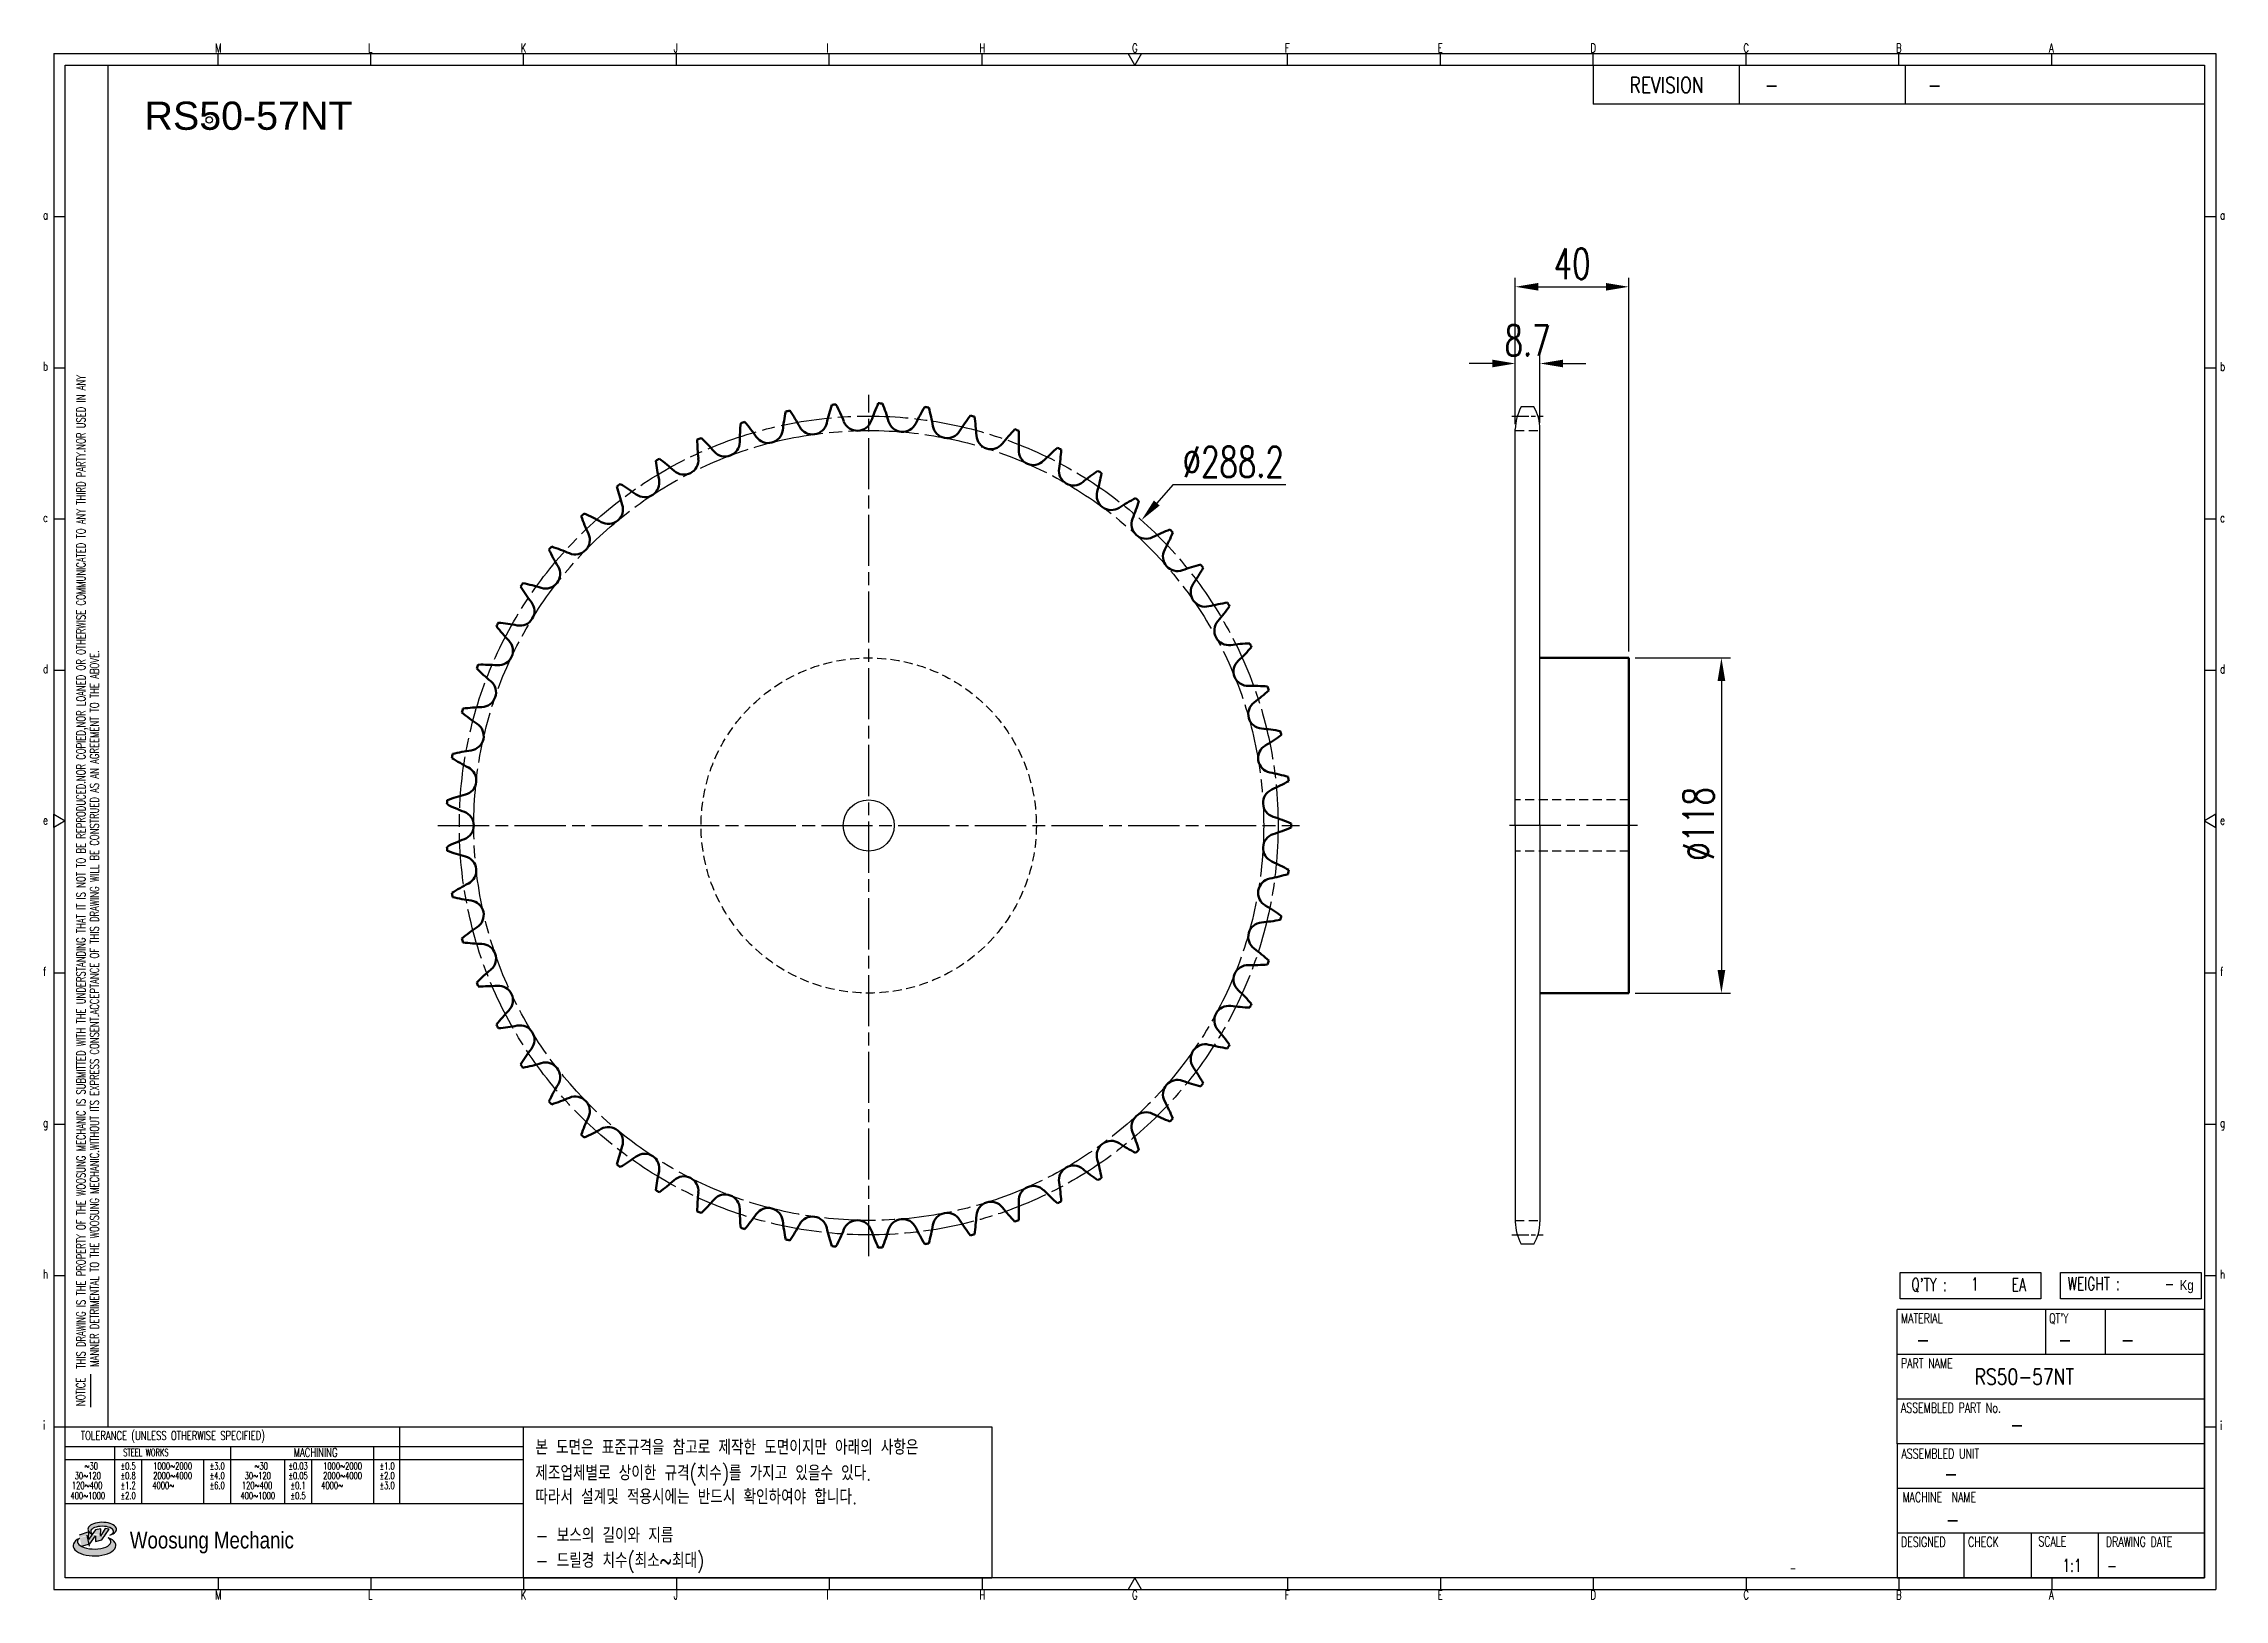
# Model space of a CAD drawing. Header units: millimetres. Extents: x 8306 to 9073, y 4748 to 5296.
import ezdxf
from ezdxf.enums import TextEntityAlignment as Align

# ---------------------------------------------------------------- set-up
doc = ezdxf.new("R2010")
doc.units = ezdxf.units.MM
for name, pattern in [('AM_ISO08W050', [18, 12, -1.5, 3, -1.5]), ('AM_ISO08W050x2', [9, 6, -0.75, 1.5, -0.75]), ('HIDDEN', [9.525, 6.35, -3.175])]:
    doc.linetypes.add(name, pattern=pattern)
for name, color, linetype, lineweight in [('20', 7, 'Continuous', 50), ('22', 30, 'AM_ISO08W050', 25), ('23', 40, 'AM_ISO08W050', 25), ('VIS', 7, 'Continuous', 50)]:
    doc.layers.add(name, color=color, linetype=linetype, lineweight=lineweight)
for name, color, linetype in [('HL', 2, 'HIDDEN'), ('S-DIM', 7, 'Continuous'), ('TITLE', 7, 'Continuous'), ('도면레이아웃', 7, 'Continuous')]:
    doc.layers.add(name, color=color, linetype=linetype)
doc.styles.add('HAN', font='ROMANS.shx', dxfattribs={"width": 0.7, "bigfont": 'whgtxt.shx'})
doc.styles.add('HKD_ST2', font='romans.shx', dxfattribs={"width": 0.7, "height": 4, "bigfont": '@extfont2.shx'})
doc.styles.add('HSG', font='SIMPLEX.shx', dxfattribs={"width": 0.7, "bigfont": 'HSG.shx'})
doc.styles.add('ROMANS', font='romans.shx', dxfattribs={"width": 0.7, "bigfont": 'whgtxt.shx'})
doc.styles.add('SLDTEXTSTYLE4', font='arial.ttf', dxfattribs={"width": 0.8})
doc.styles.get("Standard").update_dxf_attribs({"font": 'arial.ttf'})
doc.dimstyles.new('APP23', dxfattribs={"dimscale": 4.5, "dimtxt": 2.4, "dimasz": 1.8, "dimexe": 0.7, "dimexo": 0.5, "dimgap": 0.6, "dimtad": 1, "dimtoh": 1, "dimdec": 1, "dimrnd": 0.01, "dimzin": 9, "dimdsep": 46, "dimtxsty": 'HSG', "dimcen": 0, "dimclrd": 1, "dimclre": 1, "dimclrt": 256, "dimazin": 2, "dimtp": 1, "dimtm": 1, "dimtfac": 0.5, "dimtdec": 1, "dimtix": 1, "dimtofl": 0, "dimtmove": 0, "dimatfit": 3, "dimfxl": 0, "dimtvp": 1, "dimtolj": 2, "dimlwd": -1, "dimlwe": -1, "dimarcsym": 0})

# ---------------------------------------------------------------- blocks, each defined once
blk = doc.blocks.new('SUYWSHJH')
at = {"layer": '도면레이아웃'}
h = blk.add_hatch(color=10, dxfattribs=at)
h.paths.add_polyline_path([(1.544, 35.177), (1.554, 34.966), (1.779, 35.034), (2.054, 35.422), (1.908, 35.446), (1.728, 35.167), (1.741, 35.439), (1.547, 35.405), (1.292, 35.041), (1.295, 35.33), (0.943, 35.208), (1.03, 34.8), (1.336, 34.885)])
edge = h.paths.add_edge_path()
edge.add_ellipse((1.795, 35.421), major_axis=(-0.53, 0), ratio=0.487785, start_angle=122.36065, end_angle=403.39574)
edge.add_line((1.411, 35.244), (1.419, 35.261))
edge.add_ellipse((1.798, 35.344), major_axis=(-0.423, 0), ratio=0.444396, start_angle=131.58977, end_angle=386.19408, ccw=False)
edge = h.paths.add_edge_path()
edge.add_ellipse((1.512, 34.815), major_axis=(-0.793, 0), ratio=0.480113, start_angle=314.67633, end_angle=590.85213)
edge.add_ellipse((1.501, 34.958), major_axis=(-0.62, 0), ratio=0.43311, start_angle=331.7024, end_angle=574.42495, ccw=False)
for p, q in [((0, 90.118), (80.15, 90.118)), ((0, 90.118), (0, 33.191)), ((6.089, 89.693), (6.089, 90.118)), ((11.753, 89.693), (11.753, 90.118)), ((17.418, 89.693), (17.418, 90.118)), ((23.082, 89.693), (23.082, 90.118)), ((28.746, 89.693), (28.746, 90.118)), ((34.411, 89.693), (34.411, 90.118)), ((45.739, 89.693), (45.739, 90.118)), ((51.404, 89.693), (51.404, 90.118)), ((57.068, 89.693), (57.068, 90.118)), ((62.732, 89.693), (62.732, 90.118)), ((68.397, 89.693), (68.397, 90.118)), ((74.061, 89.693), (74.061, 90.118)), ((80.15, 90.118), (80.15, 33.191)), ((0, 84.085), (0.425, 84.085)), ((79.725, 84.085), (80.15, 84.085)), ((0, 78.478), (0.425, 78.478)), ((79.725, 78.478), (80.15, 78.478)), ((0, 72.87), (0.425, 72.87)), ((79.725, 72.87), (80.15, 72.87)), ((0, 67.262), (0.425, 67.262)), ((79.725, 67.262), (80.15, 67.262)), ((0, 56.047), (0.425, 56.047)), ((79.725, 56.047), (80.15, 56.047)), ((0, 50.439), (0.425, 50.439)), ((79.725, 50.439), (80.15, 50.439)), ((0, 44.832), (0.425, 44.832)), ((79.725, 44.832), (80.15, 44.832)), ((1.377, 39.947), (1.377, 41.174)), ((0, 39.224), (0.425, 39.224)), ((79.725, 39.224), (80.15, 39.224)), ((0, 33.191), (80.15, 33.191)), ((6.089, 33.616), (6.089, 33.191)), ((11.753, 33.616), (11.753, 33.191)), ((17.418, 33.616), (17.418, 33.191)), ((23.082, 33.616), (23.082, 33.191)), ((28.746, 33.616), (28.746, 33.191)), ((34.411, 33.616), (34.411, 33.191)), ((45.739, 33.616), (45.739, 33.191)), ((51.404, 33.616), (51.404, 33.191)), ((57.068, 33.616), (57.068, 33.191)), ((62.732, 33.616), (62.732, 33.191)), ((68.397, 33.616), (68.397, 33.191)), ((74.061, 33.616), (74.061, 33.191))]:
    blk.add_line(p, q)
at = {"color": 2}
for p, q in [((2.017, 39.224), (2.017, 89.693)), ((0.425, 39.224), (17.418, 39.224)), ((12.816, 39.224), (12.816, 36.382)), ((17.418, 33.616), (17.418, 39.224)), ((0.425, 38.487), (17.418, 38.487)), ((0.425, 38.012), (17.418, 38.012)), ((2.257, 38.487), (2.257, 36.382)), ((3.257, 38.012), (3.257, 36.382)), ((5.557, 38.012), (5.557, 36.382)), ((6.557, 38.5), (6.557, 36.382)), ((8.557, 38.012), (8.557, 36.382)), ((9.557, 38.026), (9.557, 36.382)), ((11.857, 38.487), (11.857, 36.382)), ((0.425, 36.382), (17.418, 36.382))]:
    blk.add_line(p, q, dxfattribs=at)
at = {"color": 6, "ltscale": 0.5}
for p, q in [((57.068, 89.693), (57.068, 88.246)), ((62.47, 89.693), (62.47, 88.246)), ((68.635, 89.693), (68.635, 88.246)), ((79.725, 88.246), (57.068, 88.246)), ((68.336, 38.59), (68.336, 43.563)), ((79.725, 43.563), (68.336, 43.563)), ((73.827, 43.563), (73.827, 41.905)), ((76.037, 43.563), (76.037, 41.905)), ((79.725, 38.59), (79.725, 43.563)), ((79.725, 41.905), (68.336, 41.905)), ((79.725, 40.248), (68.336, 40.248)), ((68.336, 38.59), (68.336, 33.616)), ((79.725, 38.59), (68.336, 38.59)), ((79.725, 33.616), (79.725, 38.59)), ((79.725, 36.932), (68.336, 36.932)), ((79.725, 35.274), (68.336, 35.274)), ((70.822, 33.616), (70.822, 35.274)), ((73.309, 33.616), (73.309, 35.274)), ((75.796, 33.616), (75.796, 35.274)), ((68.336, 33.616), (79.725, 33.616))]:
    blk.add_line(p, q, dxfattribs=at)
for points in [[(40.075, 89.693), (39.83, 90.118), (40.32, 90.118)], [(0.425, 89.693), (79.725, 89.693), (79.725, 33.616), (0.425, 33.616)], [(0.425, 61.679), (0, 61.433), (0, 61.924)], [(79.725, 61.679), (80.15, 61.433), (80.15, 61.924)], [(40.075, 33.616), (39.83, 33.191), (40.32, 33.191)]]:
    blk.add_lwpolyline(points, close=True)
at = {"layer": 'TITLE', "color": 20}
for p, q in [((68.449, 43.961), (68.449, 44.936)), ((68.449, 44.936), (73.654, 44.936)), ((73.654, 44.936), (73.654, 43.961)), ((74.39, 43.961), (74.39, 44.936)), ((74.39, 44.936), (79.595, 44.936)), ((79.595, 44.936), (79.595, 43.961)), ((73.654, 43.961), (68.449, 43.961)), ((79.595, 43.961), (74.39, 43.961))]:
    blk.add_line(p, q, dxfattribs=at)
at = {"layer": '도면레이아웃'}
for p, q in [((1.295, 35.33), (0.943, 35.208)), ((1.03, 34.8), (1.336, 34.885)), ((1.224, 35.208), (1.311, 34.8)), ((1.224, 35.208), (1.224, 35.208)), ((1.547, 35.405), (1.292, 35.041)), ((1.292, 35.041), (1.295, 35.33)), ((1.336, 34.885), (1.544, 35.177)), ((1.419, 35.261), (1.411, 35.244)), ((1.544, 35.177), (1.554, 34.966)), ((1.741, 35.439), (1.547, 35.405)), ((1.554, 34.966), (1.779, 35.034)), ((1.908, 35.446), (1.728, 35.167)), ((1.728, 35.167), (1.741, 35.439)), ((1.779, 35.034), (2.054, 35.422)), ((2.054, 35.422), (1.908, 35.446))]:
    blk.add_line(p, q, dxfattribs=at)
for centre, major_axis, ratio, start_param, end_param in [((1.795, 35.421), (-0.53, 0), 0.487785, 2.135596, 7.040584), ((1.512, 34.815), (-0.793, 0), 0.480113, 5.492138, 10.312315), ((1.501, 34.958), (-0.62, 0), 0.43311, 5.789299, 10.025607), ((1.798, 35.344), (-0.423, 0), 0.444396, 2.296675, 6.740358)]:
    blk.add_ellipse(centre, major_axis=major_axis, ratio=ratio, start_param=start_param, end_param=end_param, dxfattribs=at)
at = {"color": 4, "style": 'HKD_ST2', "width": 0.7}
for s, p in [('M', (5.988, 90.164)), ('L', (11.652, 90.164)), ('K', (17.316, 90.164)), ('J', (22.981, 90.164)), ('I', (28.645, 90.164)), ('H', (34.309, 90.164)), ('G', (39.974, 90.164)), ('F', (45.638, 90.164)), ('E', (51.302, 90.164)), ('D', (56.967, 90.164)), ('C', (62.631, 90.164)), ('B', (68.295, 90.164)), ('A', (73.96, 90.164)), ('a', (-0.395, 83.976)), ('a', (80.305, 83.97)), ('b', (-0.395, 78.368)), ('b', (80.305, 78.362)), ('c', (-0.395, 72.76)), ('c', (80.305, 72.754)), ('d', (-0.395, 67.153)), ('d', (80.305, 67.147)), ('e', (-0.395, 61.545)), ('e', (80.305, 61.539)), ('f', (-0.395, 55.937)), ('f', (80.305, 55.931)), ('g', (-0.395, 50.33)), ('g', (80.305, 50.324)), ('h', (-0.395, 44.722)), ('h', (80.305, 44.716)), ('i', (-0.395, 39.114)), ('i', (80.305, 39.108)), ('M', (5.988, 32.824)), ('L', (11.652, 32.824)), ('K', (17.316, 32.824)), ('J', (22.981, 32.824)), ('I', (28.645, 32.824)), ('H', (34.309, 32.824)), ('G', (39.974, 32.824)), ('F', (45.638, 32.824)), ('E', (51.302, 32.824)), ('D', (56.967, 32.824)), ('C', (62.631, 32.824)), ('B', (68.295, 32.824)), ('A', (73.96, 32.824))]:
    blk.add_text(s, height=0.326, dxfattribs=at).set_placement(p)
for s, height, style, width, p in [('REVISION', 0.5806, 'HAN', 0.8, (58.415, 88.664)), ('-', 0.581, 'HAN', 0.8, (63.426, 88.664)), ('-', 0.581, 'HAN', 0.8, (69.468, 88.664)), ("Q'TY : ", 0.4746, 'HKD_ST2', 0.7, (68.857, 44.253)), ('1', 0.475, 'HKD_ST2', 0.7, (71.071, 44.275)), ('EA', 0.4746, 'HKD_ST2', 0.7, (72.578, 44.253)), ('WEIGHT : ', 0.4746, 'HKD_ST2', 0.7, (74.65, 44.286)), ('-', 0.581, 'HAN', 0.8, (69.029, 42.157)), ('-', 0.581, 'HAN', 0.8, (74.289, 42.157)), ('-', 0.581, 'HAN', 0.8, (76.623, 42.157)), ('-', 0.581, 'HAN', 0.8, (72.515, 39.013)), ('-', 0.581, 'HAN', 0.8, (70.067, 37.189)), ('-', 0.581, 'HAN', 0.8, (70.126, 35.48)), ('1:1', 0.4746, 'HKD_ST2', 0.7, (74.458, 33.848)), ('-', 0.475, 'HKD_ST2', 0.7, (76.112, 33.837))]:
    blk.add_text(s, height=height, dxfattribs=dict(style=style, width=width)).set_placement(p)
at = {"color": 6, "style": 'HKD_ST2', "width": 0.7}
for s, p in [(' THIS DRAWING IS THE PROPERTY OF THE WOOSUNG MECHANIC IS SUBMITTED WITH THE UNDERSTANDING THAT IT IS NOT TO BE REPRODUCED.NOR COPIED,NOR LOANED OR OTHERWISE COMMUNICATED TO ANY THIRD PARTY.NOR USED IN ANY', (1.173, 41.217)), ('MANNER DETRIMENTAL TO THE WOOSUNG MECHANIC.WITHOUT ITS EXPRESS CONSENT.ACCEPTANCE OF THIS DRAWING WILL BE CONSTRUED AS AN AGREEMENT TO THE ABOVE.', (1.672, 41.447))]:
    blk.add_text(s, height=0.326266, rotation=90, dxfattribs=at).set_placement(p)
at = {"style": 'HKD_ST2', "width": 0.7}
blk.add_text('-', height=0.475, dxfattribs=at).set_placement((78.613, 44.286), align=Align.RIGHT)
at = {"color": 4, "style": 'HKD_ST2', "width": 0.7}
for s, height, p in [('MATERIAL', 0.3651, (68.474, 43.425)), ("QT'Y", 0.3651, (73.965, 43.425)), ('PART NAME', 0.3651, (68.474, 41.756)), ('ASSEMBLED PART No.', 0.36511, (68.474, 40.109)), ('ASSEMBLED UNIT', 0.36511, (68.49, 38.408)), ('MACHINE  NAME', 0.36511, (68.532, 36.794)), ('DESIGNED', 0.3651, (68.474, 35.136)), ('CHECK', 0.3651, (70.961, 35.136)), ('SCALE', 0.3651, (73.566, 35.153)), ('DRAWING DATE', 0.36511, (76.071, 35.141))]:
    blk.add_text(s, height=height, dxfattribs=at).set_placement(p, align=Align.TOP_LEFT)
at = {"style": 'HKD_ST2', "width": 0.7}
blk.add_text('NOTICE', height=0.3263, rotation=90, dxfattribs=at).set_placement((1.163, 39.988))
for s, height, style, width, p in [('TOLERANCE (UNLESS OTHERWISE SPECIFIED)', 0.32627, 'HKD_ST2', 0.7, (4.417, 38.896)), ('-', 0.326, 'ROMANS', 0.65, (64.469, 33.975))]:
    blk.add_text(s, height=height, dxfattribs=dict(style=style, width=width)).set_placement(p, align=Align.MIDDLE_CENTER)
at = {"color": 4, "style": 'HKD_ST2', "width": 0.7}
for s, height, p in [('STEEL WORKS', 0.26101, (3.416, 38.268)), ('MACHINING', 0.3263, (9.707, 38.27)), ('%%P0.5', 0.261, (2.757, 37.762)), ('%%P0.8', 0.261, (2.757, 37.411)), ('%%P3.0', 0.261, (6.057, 37.762)), ('%%P4.0', 0.261, (6.057, 37.411)), ('%%P0.03', 0.261, (9.057, 37.762)), ('%%P0.05', 0.261, (9.057, 37.411)), ('%%P1.0', 0.261, (12.357, 37.762)), ('%%P2.0', 0.261, (12.357, 37.411)), ('%%P1.2', 0.261, (2.757, 37.045)), ('%%P2.0', 0.261, (2.757, 36.67)), ('%%P6.0', 0.261, (6.057, 37.045)), ('%%P0.1', 0.261, (9.057, 37.045)), ('%%P0.5', 0.261, (9.057, 36.67)), ('%%P3.0', 0.261, (12.357, 37.045))]:
    blk.add_text(s, height=height, dxfattribs=at).set_placement(p, align=Align.MIDDLE)
for s, height, p in [('30%%126120', 0.261, (1.263, 37.411)), ('%%12630', 0.261, (1.389, 37.762)), ('2000%%1264000', 0.26101, (4.407, 37.411)), ('1000%%1262000', 0.26101, (4.407, 37.762)), ('30%%126120', 0.261, (7.563, 37.411)), ('%%12630', 0.261, (7.689, 37.762)), ('2000%%1264000', 0.26101, (10.707, 37.411)), ('1000%%1262000', 0.26101, (10.707, 37.762)), ('400%%1261000', 0.26101, (1.263, 36.67)), ('120%%126400', 0.26101, (1.237, 37.045)), ('4000%%126', 0.261, (4.061, 37.045)), ('400%%1261000', 0.26101, (7.563, 36.67)), ('120%%126400', 0.26101, (7.537, 37.045)), ('4000%%126', 0.261, (10.321, 37.045))]:
    blk.add_text(s, height=height, dxfattribs=at).set_placement(p, align=Align.MIDDLE_CENTER)
at = {"color": 1, "style": 'SLDTEXTSTYLE4', "width": 0.8}
blk.add_text('Woosung Mechanic', height=0.61957, dxfattribs=at).set_placement((2.822, 34.711))
at = {"layer": 'TITLE', "width": 0.8}
blk.add_text('Kg', height=0.3789, dxfattribs=at).set_placement((78.807, 44.286))
blk = doc.blocks.new('*D517')
at = {"layer": 'Defpoints', "color": 0, "transparency": 16777216}
for p in [(8692.29, 5128.11), (8500.32, 4913.19)]:
    blk.add_point(p, dxfattribs=at)
at = {"layer": 'S-DIM', "color": 1, "transparency": 16777216}
for p, q in [((8703.38, 5140.52), (8697.69, 5134.15)), ((8743.16, 5140.52), (8703.38, 5140.52))]:
    blk.add_line(p, q, dxfattribs=at)
blk.add_solid([(8696.68, 5135.05), (8698.7, 5133.25), (8692.29, 5128.11)], dxfattribs=at)
at = {"layer": 'S-DIM', "transparency": 16777216, "insert": (8724.62, 5148.62), "char_height": 10.8, "attachment_point": 5, "style": 'HSG'}
blk.add_mtext('\\A2;∅288.2', dxfattribs=at)
blk = doc.blocks.new('*D518')
at = {"layer": 'Defpoints', "color": 0, "transparency": 16777216}
for p in [(8832.56, 5183.25), (8823.86, 5159.65), (8832.56, 5160.11)]:
    blk.add_point(p, dxfattribs=at)
at = {"layer": 'S-DIM', "color": 1, "transparency": 16777216}
for p, q in [((8815.76, 5183.25), (8807.66, 5183.25)), ((8823.86, 5161.9), (8823.86, 5186.4)), ((8832.56, 5162.36), (8832.56, 5186.4)), ((8840.66, 5183.25), (8848.76, 5183.25))]:
    blk.add_line(p, q, dxfattribs=at)
for points in [[(8815.76, 5184.6), (8815.76, 5181.9), (8823.86, 5183.25)], [(8840.66, 5184.6), (8840.66, 5181.9), (8832.56, 5183.25)]]:
    blk.add_solid(points, dxfattribs=at)
at = {"layer": 'S-DIM', "transparency": 16777216, "insert": (8828.21, 5191.35), "char_height": 10.8, "attachment_point": 5, "style": 'HSG'}
blk.add_mtext('\\A2;8.7', dxfattribs=at)
blk = doc.blocks.new('*D519')
at = {"layer": 'Defpoints', "color": 0, "transparency": 16777216}
for p in [(8863.86, 5210.25), (8823.86, 5159.65), (8863.86, 5079.65)]:
    blk.add_point(p, dxfattribs=at)
at = {"layer": 'S-DIM', "color": 1, "transparency": 16777216}
for p, q in [((8823.86, 5161.9), (8823.86, 5213.4)), ((8863.86, 5081.9), (8863.86, 5213.4)), ((8831.96, 5210.25), (8855.76, 5210.25))]:
    blk.add_line(p, q, dxfattribs=at)
for points in [[(8831.96, 5211.6), (8831.96, 5208.9), (8823.86, 5210.25)], [(8855.76, 5211.6), (8855.76, 5208.9), (8863.86, 5210.25)]]:
    blk.add_solid(points, dxfattribs=at)
at = {"layer": 'S-DIM', "transparency": 16777216, "insert": (8843.86, 5218.35), "char_height": 10.8, "attachment_point": 5, "style": 'HSG'}
blk.add_mtext('\\A2;40', dxfattribs=at)
blk = doc.blocks.new('*D520')
at = {"layer": 'Defpoints', "color": 0, "transparency": 16777216}
for p in [(8863.86, 5079.65), (8863.86, 4961.65), (8896.43, 4961.65)]:
    blk.add_point(p, dxfattribs=at)
at = {"layer": 'S-DIM', "color": 1, "transparency": 16777216}
for p, q in [((8866.11, 5079.65), (8899.58, 5079.65)), ((8896.43, 5071.55), (8896.43, 4969.75)), ((8866.11, 4961.65), (8899.58, 4961.65))]:
    blk.add_line(p, q, dxfattribs=at)
for points in [[(8895.08, 5071.55), (8897.78, 5071.55), (8896.43, 5079.65)], [(8895.08, 4969.75), (8897.78, 4969.75), (8896.43, 4961.65)]]:
    blk.add_solid(points, dxfattribs=at)
at = {"layer": 'S-DIM', "transparency": 16777216, "insert": (8888.33, 5021.22), "char_height": 10.8, "attachment_point": 5, "rotation": 90, "style": 'HSG'}
blk.add_mtext('\\A2;%%c118', dxfattribs=at)

msp = doc.modelspace()

# ---------------------------------------------------------------- linework, layer by layer
for p, q in [((8830.44, 5168.05), (8825.99, 5168.05)), ((8823.86, 5020.65), (8823.86, 5160.11)), ((8832.56, 5020.65), (8832.56, 5160.11)), ((8823.86, 5020.65), (8823.86, 4881.19)), ((8832.56, 5020.65), (8832.56, 4881.19)), ((8830.44, 4873.25), (8825.99, 4873.25))]:
    msp.add_line(p, q)
at = {"color": 4}
msp.add_lwpolyline([(8474.83, 4809.04), (8639.67, 4809.04), (8639.67, 4755.79), (8474.83, 4755.79)], close=True, dxfattribs=at)
for centre, radius in [((8364.19, 5268.96), 1.15), ((8596.3, 5020.65), 9)]:
    msp.add_circle(centre, radius)
for centre, start, end in [((8839.74, 5160.11), 150, 180), ((8816.69, 5160.11), 0, 30), ((8839.74, 4881.19), 180, 210), ((8816.69, 4881.19), 330, 0)]:
    msp.add_arc(centre, 15.87, start, end)
at = {"layer": '20'}
for centre, radius, start, end in [((8637.48, 5151.55), 71.93, 168.09955, 173.42105), ((8596.3, 5020.65), 148.63, 100.76955, 101.33571), ((8508.9, 5126.43), 71.93, 28.68421, 34.00572), ((8651.63, 5146.22), 71.93, 161.78376, 167.10526), ((8596.3, 5020.65), 148.63, 94.45377, 95.01992), ((8521.07, 5135.41), 71.93, 22.36842, 27.68993), ((8665.11, 5139.38), 71.93, 155.46797, 160.78947), ((8596.3, 5020.65), 148.63, 88.13798, 88.70413), ((8534.15, 5142.99), 71.93, 16.05263, 21.37414), ((8677.75, 5131.09), 71.93, 149.15218, 154.47368), ((8596.3, 5020.65), 148.63, 81.82219, 82.38834), ((8547.98, 5149.08), 71.93, 9.73684, 15.05835), ((8622.83, 5155.28), 71.93, 174.41534, 179.73684), ((8596.3, 5020.65), 148.63, 107.08534, 107.6515), ((8497.79, 5116.18), 71.93, 35, 40.32151), ((8560.92, 5160.38), 5.13, 215, 353.42105), ((8576.51, 5163.42), 5.13, 208.68421, 347.10526), ((8592.33, 5164.73), 5.13, 202.36842, 340.78947), ((8608.21, 5164.3), 5.13, 196.05263, 334.47368), ((8623.94, 5162.11), 5.13, 189.73684, 328.15789), ((8689.4, 5121.46), 71.93, 142.83639, 148.15789), ((8596.3, 5020.65), 148.63, 75.5064, 76.07255), ((8562.41, 5153.62), 71.93, 3.42105, 8.74256), ((8699.93, 5110.6), 71.93, 136.5206, 141.84211), ((8596.3, 5020.65), 148.63, 69.19061, 69.75676), ((8577.24, 5156.54), 71.93, 357.10526, 2.42677), ((8596.3, 5020.65), 148.63, 113.40113, 113.96729), ((8607.86, 5157.38), 71.93, 180.73112, 186.05263), ((8487.88, 5104.76), 71.93, 41.31579, 46.6373), ((8545.76, 5155.64), 5.13, 221.31579, 359.73684), ((8639.33, 5158.22), 5.13, 183.42105, 321.84211), ((8654.2, 5152.65), 5.13, 177.10526, 315.52632), ((8709.2, 5098.66), 71.93, 130.20481, 135.52632), ((8596.3, 5020.65), 148.63, 62.87482, 63.44097), ((8592.3, 5157.81), 71.93, 350.78947, 356.11098), ((8596.3, 5020.65), 148.63, 119.71692, 120.28308), ((8592.74, 5157.82), 71.93, 187.04691, 192.36842), ((8479.29, 5092.32), 71.93, 47.63158, 52.95309), ((8531.22, 5149.26), 5.13, 227.63158, 6.05263), ((8668.37, 5145.48), 5.13, 170.78947, 309.21053), ((8717.09, 5085.77), 71.93, 123.88902, 129.21053), ((8607.42, 5157.42), 71.93, 344.47368, 349.79519), ((8596.3, 5020.65), 148.63, 56.55903, 57.12518), ((8596.3, 5020.65), 148.63, 126.03271, 126.59887), ((8577.67, 5156.6), 71.93, 193.3627, 198.68421), ((8472.11, 5079.01), 71.93, 53.94737, 59.26888), ((8517.47, 5141.32), 5.13, 233.94737, 12.36842), ((8681.67, 5136.79), 5.13, 164.47368, 302.89474), ((8723.52, 5072.08), 71.93, 117.57323, 122.89474), ((8596.3, 5020.65), 148.63, 50.24324, 50.80939), ((8596.3, 5020.65), 148.63, 132.3485, 132.91466), ((8562.83, 5153.72), 71.93, 199.67849, 205), ((8466.45, 5065), 71.93, 60.26316, 65.58466), ((8504.67, 5131.91), 5.13, 240.26316, 18.68421), ((8693.93, 5126.7), 5.13, 158.15789, 296.57895), ((8622.4, 5155.37), 71.93, 338.15789, 343.4794), ((8492.99, 5121.16), 5.13, 246.57895, 25), ((8728.41, 5057.78), 71.93, 111.25744, 116.57895), ((8637.06, 5151.68), 71.93, 331.84211, 337.16361), ((8596.3, 5020.65), 148.63, 43.92745, 44.4936), ((8596.3, 5020.65), 148.63, 138.66429, 139.23045), ((8548.4, 5149.23), 71.93, 205.99428, 211.31579), ((8462.36, 5050.44), 71.93, 66.57895, 71.90045), ((8705, 5115.31), 5.13, 151.84211, 290.26316), ((8731.69, 5043.02), 71.93, 104.94165, 110.26316), ((8596.3, 5020.65), 148.63, 37.61166, 38.17781), ((8596.3, 5020.65), 148.63, 144.98008, 145.54623), ((8534.54, 5143.18), 71.93, 212.31007, 217.63158), ((8459.89, 5035.53), 71.93, 72.89474, 78.21624), ((8482.56, 5109.18), 5.13, 252.89474, 31.31579), ((8714.75, 5102.78), 5.13, 145.52632, 283.94737), ((8651.22, 5146.4), 71.93, 325.52632, 330.84782), ((8473.51, 5096.13), 5.13, 259.21053, 37.63158), ((8733.33, 5027.99), 71.93, 98.62586, 103.94737), ((8664.73, 5139.6), 71.93, 319.21053, 324.53203), ((8596.3, 5020.65), 148.63, 31.29587, 31.86202), ((8596.3, 5020.65), 148.63, 151.29587, 151.86202), ((8521.44, 5135.65), 71.93, 218.62586, 223.94737), ((8459.08, 5020.43), 71.93, 79.21053, 84.53203), ((8723.07, 5089.25), 5.13, 139.21053, 277.63158), ((8465.95, 5082.16), 5.13, 265.52632, 43.94737), ((8733.31, 5012.87), 71.93, 92.31007, 97.63158), ((8677.4, 5131.35), 71.93, 312.89474, 318.21624), ((8596.3, 5020.65), 148.63, 24.98008, 25.54623), ((8596.3, 5020.65), 148.63, 157.61166, 158.17781), ((8509.24, 5126.71), 71.93, 224.94165, 230.26316), ((8459.94, 5005.33), 71.93, 85.52632, 90.84782), ((8729.85, 5074.89), 5.13, 132.89474, 271.31579), ((8459.98, 5067.45), 5.13, 271.84211, 50.26316), ((8731.62, 4997.85), 71.93, 85.99428, 91.31579), ((8689.08, 5121.75), 71.93, 306.57895, 311.90045), ((8596.3, 5020.65), 148.63, 18.66429, 19.23045), ((8596.3, 5020.65), 148.63, 163.92745, 164.4936), ((8498.1, 5116.49), 71.93, 231.25744, 236.57895), ((8462.45, 4990.43), 71.93, 91.84211, 97.16361), ((8735.01, 5059.87), 5.13, 126.57895, 265), ((8455.65, 5052.17), 5.13, 278.15789, 56.57895), ((8728.29, 4983.1), 71.93, 79.67849, 85), ((8699.64, 5110.93), 71.93, 300.26316, 305.58466), ((8596.3, 5020.65), 148.63, 12.3485, 12.91466), ((8596.3, 5020.65), 148.63, 170.24324, 170.80939), ((8488.15, 5105.1), 71.93, 237.57323, 242.89474), ((8466.59, 4975.89), 71.93, 98.15789, 103.4794), ((8738.48, 5044.37), 5.13, 120.26316, 258.68421), ((8453.04, 5036.5), 5.13, 284.47368, 62.89474), ((8723.36, 4968.81), 71.93, 73.3627, 78.68421), ((8708.94, 5099.02), 71.93, 293.94737, 299.26888), ((8596.3, 5020.65), 148.63, 6.03271, 6.59887), ((8596.3, 5020.65), 148.63, 176.55903, 177.12518), ((8479.52, 5092.69), 71.93, 243.88902, 249.21053), ((8472.3, 4961.89), 71.93, 104.47368, 109.79519), ((8740.22, 5028.59), 5.13, 113.94737, 252.36842), ((8452.17, 5020.65), 5.13, 290.78947, 69.21053), ((8716.88, 4955.15), 71.93, 67.04691, 72.36842), ((8596.3, 5020.65), 148.63, 359.71692, 0.28308), ((8479.52, 4948.6), 71.93, 110.78947, 116.11098), ((8596.3, 5020.65), 148.63, 182.87482, 183.44097), ((8740.22, 5012.71), 5.13, 107.63158, 246.05263), ((8716.88, 5086.15), 71.93, 287.63158, 292.95309), ((8472.3, 5079.41), 71.93, 250.20481, 255.52632), ((8453.04, 5004.79), 5.13, 297.10526, 75.52632), ((8708.94, 4942.28), 71.93, 60.73112, 66.05263), ((8596.3, 5020.65), 148.63, 353.40113, 353.96729), ((8488.15, 4936.19), 71.93, 117.10526, 122.42677), ((8738.48, 4996.92), 5.13, 101.31579, 239.73684), ((8723.36, 5072.49), 71.93, 281.31579, 286.6373), ((8596.3, 5020.65), 148.63, 189.19061, 189.75676), ((8466.59, 5065.41), 71.93, 256.5206, 261.84211), ((8455.65, 4989.13), 5.13, 303.42105, 81.84211), ((8699.64, 4930.36), 71.93, 54.41534, 59.73684), ((8498.1, 4924.81), 71.93, 123.42105, 128.74256), ((8735.01, 4981.43), 5.13, 95, 233.42105), ((8728.29, 5058.2), 71.93, 275, 280.32151), ((8596.3, 5020.65), 148.63, 347.08534, 347.6515), ((8596.3, 5020.65), 148.63, 195.5064, 196.07255), ((8462.45, 5050.87), 71.93, 262.83639, 268.15789), ((8459.98, 4973.85), 5.13, 309.73684, 88.15789), ((8689.08, 4919.54), 71.93, 48.09955, 53.42105), ((8509.24, 4914.59), 71.93, 129.73684, 135.05835), ((8729.85, 4966.41), 5.13, 88.68421, 227.10526), ((8731.62, 5043.45), 71.93, 268.68421, 274.00572), ((8596.3, 5020.65), 148.63, 340.76955, 341.33571), ((8596.3, 5020.65), 148.63, 201.82219, 202.38834), ((8459.94, 5035.96), 71.93, 269.15218, 274.47368), ((8465.95, 4959.13), 5.13, 316.05263, 94.47368), ((8677.4, 4909.95), 71.93, 41.78376, 47.10526), ((8521.44, 4905.65), 71.93, 136.05263, 141.37414), ((8723.07, 4952.05), 5.13, 82.36842, 220.78947), ((8733.31, 5028.43), 71.93, 262.36842, 267.68993), ((8596.3, 5020.65), 148.63, 334.45377, 335.01992), ((8596.3, 5020.65), 148.63, 208.13798, 208.70413), ((8459.08, 5020.87), 71.93, 275.46797, 280.78947), ((8473.51, 4945.17), 5.13, 322.36842, 100.78947), ((8714.75, 4938.52), 5.13, 76.05263, 214.47368), ((8733.33, 5013.31), 71.93, 256.05263, 261.37414), ((8664.73, 4901.7), 71.93, 35.46797, 40.78947), ((8596.3, 5020.65), 148.63, 328.13798, 328.70413), ((8534.54, 4898.11), 71.93, 142.36842, 147.68993), ((8596.3, 5020.65), 148.63, 214.45377, 215.01992), ((8459.89, 5005.77), 71.93, 281.78376, 287.10526), ((8482.56, 4932.12), 5.13, 328.68421, 107.10526), ((8651.22, 4894.9), 71.93, 29.15218, 34.47368), ((8548.4, 4892.06), 71.93, 148.68421, 154.00572), ((8705, 4925.98), 5.13, 69.73684, 208.15789), ((8731.69, 4998.28), 71.93, 249.73684, 255.05835), ((8596.3, 5020.65), 148.63, 321.82219, 322.38834), ((8596.3, 5020.65), 148.63, 220.76955, 221.33571), ((8462.36, 4990.85), 71.93, 288.09955, 293.42105), ((8492.99, 4920.14), 5.13, 335, 113.42105), ((8637.06, 4889.62), 71.93, 22.83639, 28.15789), ((8562.83, 4887.57), 71.93, 155, 160.32151), ((8466.45, 4976.3), 71.93, 294.41534, 299.73684), ((8504.67, 4909.39), 5.13, 341.31579, 119.73684), ((8693.93, 4914.6), 5.13, 63.42105, 201.84211), ((8622.4, 4885.93), 71.93, 16.5206, 21.84211), ((8728.41, 4983.52), 71.93, 243.42105, 248.74256), ((8596.3, 5020.65), 148.63, 315.5064, 316.07255), ((8596.3, 5020.65), 148.63, 227.08534, 227.6515), ((8577.67, 4884.7), 71.93, 161.31579, 166.6373), ((8517.47, 4899.98), 5.13, 347.63158, 126.05263), ((8681.67, 4904.51), 5.13, 57.10526, 195.52632), ((8723.52, 4969.21), 71.93, 237.10526, 242.42677), ((8596.3, 5020.65), 148.63, 309.19061, 309.75676), ((8596.3, 5020.65), 148.63, 233.40113, 233.96729), ((8472.11, 4962.28), 71.93, 300.73112, 306.05263), ((8592.74, 4883.47), 71.93, 167.63158, 172.95309), ((8531.22, 4892.04), 5.13, 353.94737, 132.36842), ((8668.37, 4895.82), 5.13, 50.78947, 189.21053), ((8717.09, 4955.53), 71.93, 230.78947, 236.11098), ((8607.42, 4883.88), 71.93, 10.20481, 15.52632), ((8596.3, 5020.65), 148.63, 239.71692, 240.28308), ((8479.29, 4948.98), 71.93, 307.04691, 312.36842), ((8607.86, 4883.91), 71.93, 173.94737, 179.26888), ((8545.76, 4885.66), 5.13, 0.26316, 138.68421), ((8654.2, 4888.65), 5.13, 44.47368, 182.89474), ((8709.2, 4942.64), 71.93, 224.47368, 229.79519), ((8592.3, 4883.49), 71.93, 3.88902, 9.21053), ((8596.3, 5020.65), 148.63, 302.87482, 303.44097), ((8596.3, 5020.65), 148.63, 246.03271, 246.59887), ((8487.88, 4936.54), 71.93, 313.3627, 318.68421), ((8622.83, 4886.01), 71.93, 180.26316, 185.58466), ((8497.79, 4925.12), 71.93, 319.67849, 325), ((8560.92, 4880.92), 5.13, 6.57895, 145), ((8576.51, 4877.88), 5.13, 12.89474, 151.31579), ((8608.21, 4877), 5.13, 25.52632, 163.94737), ((8623.94, 4879.18), 5.13, 31.84211, 170.26316), ((8689.4, 4919.84), 71.93, 211.84211, 217.16361), ((8562.41, 4887.68), 71.93, 351.25744, 356.57895), ((8639.33, 4883.08), 5.13, 38.15789, 176.57895), ((8699.93, 4930.69), 71.93, 218.15789, 223.4794), ((8577.24, 4884.76), 71.93, 357.57323, 2.89474), ((8596.3, 5020.65), 148.63, 296.55903, 297.12518), ((8596.3, 5020.65), 148.63, 252.3485, 252.91466), ((8637.48, 4889.75), 71.93, 186.57895, 191.90045), ((8596.3, 5020.65), 148.63, 258.66429, 259.23045), ((8508.9, 4914.86), 71.93, 325.99428, 331.31579), ((8651.63, 4895.07), 71.93, 192.89474, 198.21624), ((8521.07, 4905.89), 71.93, 332.31007, 337.63158), ((8592.33, 4876.56), 5.13, 19.21053, 157.63158), ((8665.11, 4901.92), 71.93, 199.21053, 204.53203), ((8534.15, 4898.31), 71.93, 338.62586, 343.94737), ((8677.75, 4910.21), 71.93, 205.52632, 210.84782), ((8547.98, 4892.22), 71.93, 344.94165, 350.26316), ((8596.3, 5020.65), 148.63, 283.92745, 284.4936), ((8596.3, 5020.65), 148.63, 290.24324, 290.80939), ((8596.3, 5020.65), 148.63, 264.98008, 265.54623), ((8596.3, 5020.65), 148.63, 271.29587, 271.86202), ((8596.3, 5020.65), 148.63, 277.61166, 278.17781)]:
    msp.add_arc(centre, radius, start, end, dxfattribs=at)
at = {"layer": '22', "linetype": 'AM_ISO08W050x2'}
for p, q in [((8822.68, 5164.74), (8833.74, 5164.74)), ((8822.68, 4876.56), (8833.74, 4876.56))]:
    msp.add_line(p, q, dxfattribs=at)
at = {"layer": '23', "color": 4, "linetype": 'AM_ISO08W050x2', "ltscale": 3}
for p, q in [((8596.3, 4869.02), (8596.3, 5172.28)), ((8444.67, 5020.65), (8747.94, 5020.65)), ((8866.89, 5020.65), (8820.83, 5020.65))]:
    msp.add_line(p, q, dxfattribs=at)
for radius in [144.09, 139.01]:
    msp.add_circle((8596.3, 5020.65), radius, dxfattribs=at)
at = {"layer": 'HL', "ltscale": 0.5}
for p, q in [((8823.86, 5159.65), (8832.56, 5159.65)), ((8863.86, 5029.65), (8823.86, 5029.65)), ((8863.86, 5011.65), (8823.86, 5011.65)), ((8823.86, 4881.65), (8832.56, 4881.65))]:
    msp.add_line(p, q, dxfattribs=at)
msp.add_circle((8596.3, 5020.65), 59, dxfattribs=at)
at = {"layer": 'VIS'}
for p, q in [((8863.86, 5079.65), (8832.56, 5079.65)), ((8863.86, 5079.65), (8863.86, 4961.65)), ((8863.86, 4961.65), (8832.56, 4961.65))]:
    msp.add_line(p, q, dxfattribs=at)

# ---------------------------------------------------------------- block references
at = {"xscale": 9.49539871366783, "yscale": 9.49539871366783, "zscale": 9.49539871366783}
msp.add_blockref('SUYWSHJH', (8309.44, 4436.6), dxfattribs=at)

# ---------------------------------------------------------------- texts
at = {"color": 2}
msp.add_text('RS50-57NT', height=9.921, dxfattribs=at).set_placement((8341.41, 5265.5))
at = {"style": 'HAN', "width": 0.8}
msp.add_text('RS50-57NT', height=5.513, dxfattribs=at).set_placement((8985.58, 4823.87))
at = {"color": 4, "style": 'HAN', "width": 0.8}
for s, p in [('본 도면은 표준규격을 참고로 제작한 도면이지만 아래의 사항은', (8478.96, 4799.19)), ('제조업체별로 상이한 규격(치수)를 가지고 있을수 있다.', (8478.96, 4790.14)), ('따라서 설계및 적용시에는 반드시 확인하여야 합니다.', (8478.96, 4781.75)), ('- 보스의 길이와 지름', (8478.96, 4768.22)), ('- 드릴경 치수(최소~최대)', (8478.96, 4759.34))]:
    msp.add_text(s, height=5.2164, dxfattribs=at).set_placement(p)

# ---------------------------------------------------------------- dimensions: what is measured, and where the dimension line sits
at = {"layer": 'S-DIM'}
dim = msp.add_linear_dim(base=(8863.86, 5210.25), p1=(8823.86, 5159.65), p2=(8863.86, 5079.65), dimstyle='APP23', dxfattribs=at)
dim.commit()
dim.dimension.update_dxf_attribs({"geometry": '*D519', "text_midpoint": (8843.86, 5218.35)})
dim = msp.add_linear_dim(base=(8832.56, 5183.25), p1=(8823.86, 5159.65), p2=(8832.56, 5160.11), dimstyle='APP23', dxfattribs=at)
dim.commit()
dim.dimension.update_dxf_attribs({"geometry": '*D518', "text_midpoint": (8828.21, 5183.25), "dimtype": 160})
dim = msp.add_diameter_dim_2p(p1=(8500.32, 4913.19), p2=(8692.29, 5128.11), dimstyle='APP23', dxfattribs=at)
dim.commit()
dim.dimension.update_dxf_attribs({"geometry": '*D517', "text_midpoint": (8724.62, 5140.52), "dimtype": 163})
dim = msp.add_linear_dim(base=(8896.43, 4961.65), p1=(8863.86, 5079.65), p2=(8863.86, 4961.65), angle=90, text='%%c<>', dimstyle='APP23', dxfattribs=at)
dim.commit()
dim.dimension.update_dxf_attribs({"geometry": '*D520', "text_midpoint": (8896.43, 5021.22), "dimtype": 160})

doc.saveas('drawing.dxf')
